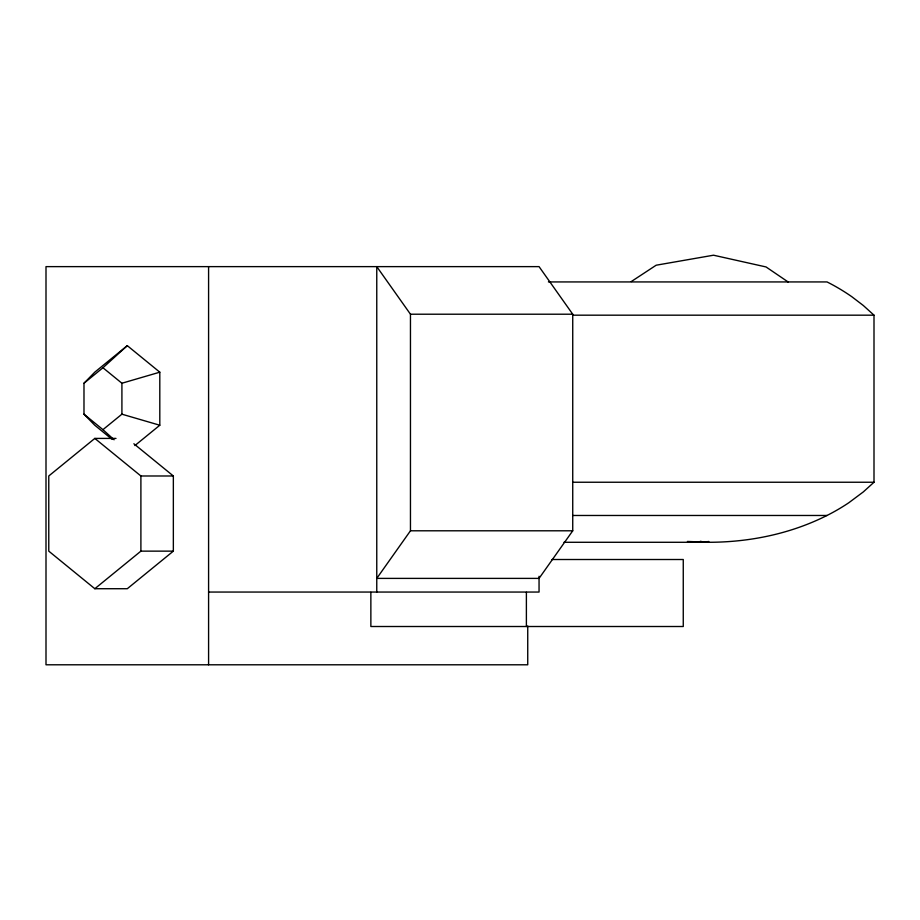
<?xml version="1.0" encoding="UTF-8"?>
<svg xmlns="http://www.w3.org/2000/svg" width="920" height="920" viewBox="0 0 920 920"><rect width="100%" height="100%" fill="white"/><g stroke="black" fill="none" stroke-linecap="round" stroke-linejoin="round"><path stroke-width="1.38" d="M376.763 592.054L376.763 266.627L410.458 314.214L410.458 530.794L376.763 578.392L539.051 578.392L572.734 530.794L572.734 314.214L539.051 266.627L46 266.627L46 664.792L527.735 664.792L527.735 625.98M112.113 439.38L94.771 425.235L83.984 414.184L83.984 383.237L94.771 372.186L127.293 345.655L159.804 372.186L159.804 425.235L134.883 445.567M548.423 281.934L827.034 281.934A202.388 202.388 0 0 1 851.817 296.711L863.305 305.497L874 315.18L874 482.241L863.305 491.924L848.826 502.734A204.274 204.274 0 0 1 827.022 515.464C790.625 533.818 749.65 542.213 709.009 542.283L563.971 542.283M83.984 383.237L102.948 367.758L127.293 345.655M83.984 414.184L102.948 429.651L121.911 414.184L121.911 383.237L102.948 367.758M116.001 438.414L94.829 438.414L48.771 475.985L48.771 551.137L94.829 588.719L127.293 588.719L173.351 551.137L173.351 475.985L133.871 443.773M94.829 588.719L140.898 551.137L173.351 551.137M631.235 281.589L656.167 265.213L713.529 255.208L766.038 266.95L788.29 282.072M121.911 383.237L159.804 372.186M708.688 541.477L704.49 542.202L700.35 541.282M410.458 314.214L572.734 314.214M573.344 315.18L874 315.18M94.829 438.414L140.898 475.985L173.351 475.985M573.344 482.241L874 482.241M572.838 515.476L827.034 515.476M410.458 530.794L572.734 530.794M551.988 559.509L683.261 559.509L683.261 626.508L370.863 626.508L370.863 592.296M208.587 592.054L539.051 592.054L539.051 576.276M709.009 542.283L687.424 541.454M121.911 414.184L159.804 425.235M102.948 429.651L114.103 439.783M526.389 592.296L526.389 626.508M208.587 266.627L208.587 664.792M140.898 475.985L140.898 551.137"/></g></svg>
